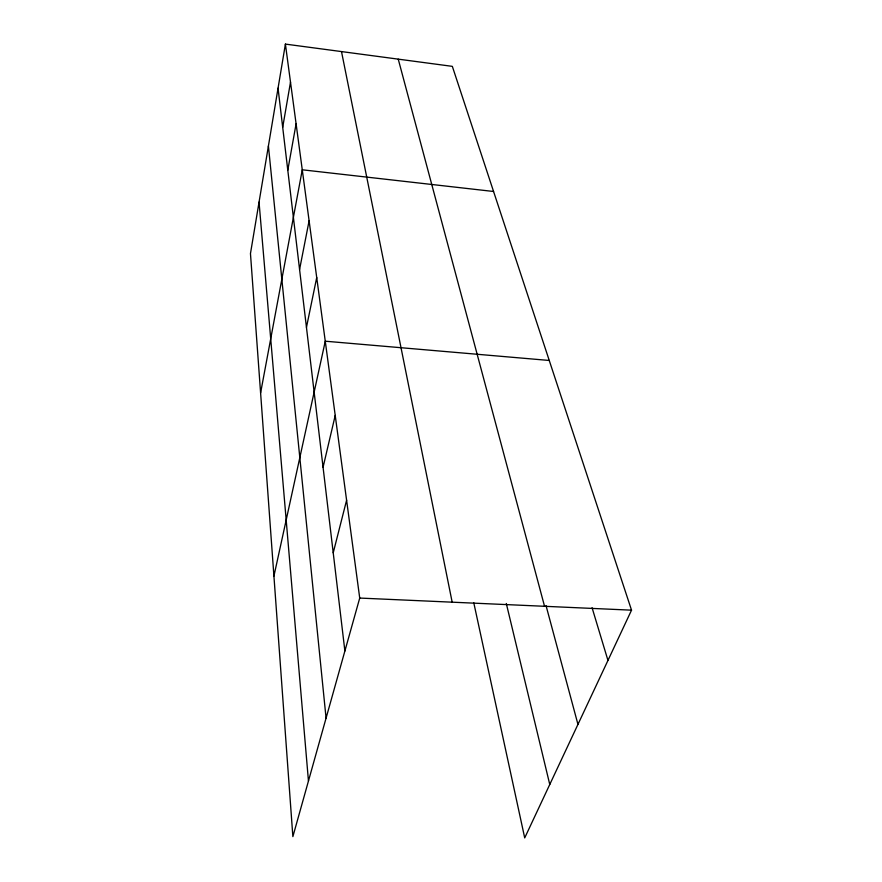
<?xml version="1.0" encoding="UTF-8"?>
<svg xmlns="http://www.w3.org/2000/svg" width="882" height="882" viewBox="0 0 882 882"><rect width="100%" height="100%" fill="white"/><g stroke="black" fill="none" stroke-linecap="round" stroke-linejoin="round"><path stroke-width="1.32" d="M285.404 44.1L250.466 253.575L292.868 836.621L359.724 598.062L285.404 44.1L452.334 66.359L631.534 610.168L524.713 837.9L473.777 602.781M282.703 127.328L290.509 82.103M287.797 170.193L296.098 123.811M260.598 392.942L302.272 169.796L493.567 191.482M299.582 269.462L309.108 220.754M306.462 327.376L316.726 277.532M273.927 576.089L325.271 341.202L549.254 360.462M323.066 467.262L335.226 415.411M333.231 552.793L346.604 500.215M359.724 598.062L631.534 610.168M592.065 607.698L607.963 660.431M546.035 605.592L577.953 724.398M398.245 59.149L544.547 606.287M506.301 603.497L549.762 784.495M341.499 51.575L452.168 602.174M278.05 88.189L344.884 651.004M268.415 146.004L326.075 718.157M259.043 202.143L308.457 780.989"/></g></svg>
